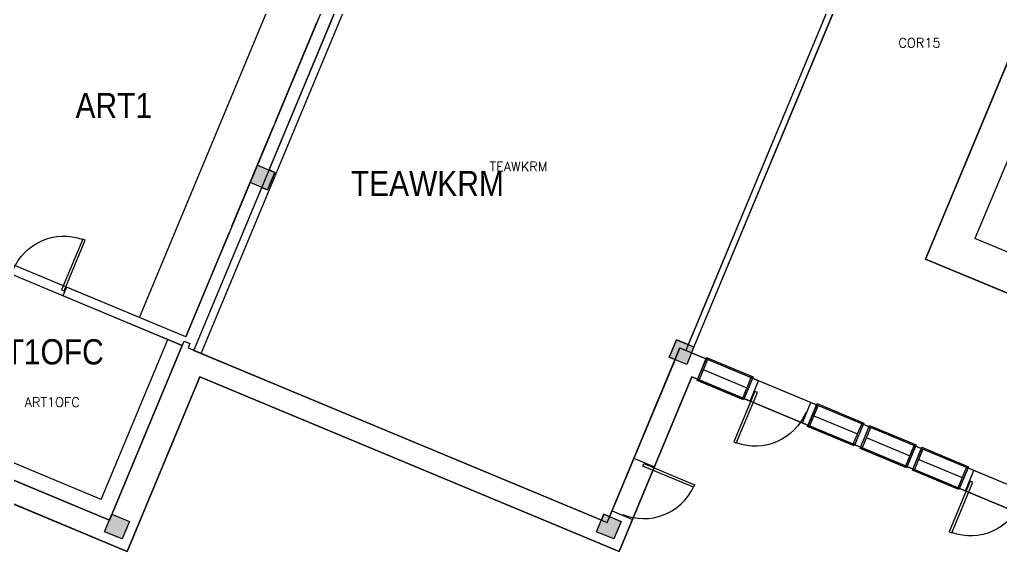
# Model space of a CAD drawing. Header units: inches. Extents: x -2145 to 3863, y -18090 to 4650.
# Drawn here: x -290 to 333, y -15047 to -14710 of the extents above; entities that cross this region are included whole.
import ezdxf
from ezdxf.enums import TextEntityAlignment as Align

# ---------------------------------------------------------------- set-up
doc = ezdxf.new("R2010")
doc.units = ezdxf.units.IN
doc.header["$LTSCALE"] = 48
doc.header["$MEASUREMENT"] = 0
for name, color, linetype in [('A-COLS', 1, 'CONTINUOUS'), ('A-COLS-GRID', 41, 'CONTINUOUS'), ('A-DOOR', 30, 'CONTINUOUS'), ('A-FURN', 41, 'CONTINUOUS'), ('A-ROOF', 1, 'CONTINUOUS'), ('A-WALLS', 1, 'CONTINUOUS'), ('A-WIN', 30, 'CONTINUOUS'), ('CAFM_BLDG_OTLN', 41, 'CONTINUOUS'), ('CAFM_Gross', 200, 'CONTINUOUS'), ('CAFM_ID', 8, 'CONTINUOUS'), ('CAFM_MeasuredGross', 50, 'CONTINUOUS'), ('CAFM_SPACE', 5, 'CONTINUOUS'), ('CAFM_Space_Label', 7, 'CONTINUOUS')]:
    doc.layers.add(name, color=color, linetype=linetype)
doc.styles.add('AISD-Dim', font='txt.shx', dxfattribs={"width": 0.85})
doc.styles.add('CAFM-TXT', font='txt.shx', dxfattribs={"height": 6})

msp = doc.modelspace()

# ---------------------------------------------------------------- linework, layer by layer
at = {"layer": 'A-COLS'}
for p, q in [((-143.98, -14812.97), (-139.36, -14801.89)), ((-139.36, -14801.89), (-128.29, -14806.51)), ((-128.29, -14806.51), (-132.9, -14817.58)), ((-132.9, -14817.58), (-143.98, -14812.97)), ((121.87, -14923.74), (126.48, -14912.66)), ((126.48, -14912.66), (137.56, -14917.28)), ((137.56, -14917.28), (132.94, -14928.35)), ((132.94, -14928.35), (121.87, -14923.74)), ((-236.29, -15034.51), (-231.67, -15023.43)), ((-231.67, -15023.43), (-220.59, -15028.05)), ((75.71, -15034.51), (80.33, -15023.43)), ((80.33, -15023.43), (91.41, -15028.05)), ((-220.59, -15028.05), (-225.21, -15039.12)), ((91.41, -15028.05), (86.79, -15039.12)), ((-225.21, -15039.12), (-236.29, -15034.51)), ((86.79, -15039.12), (75.71, -15034.51))]:
    msp.add_line(p, q, dxfattribs=at)
at = {"layer": 'A-COLS-GRID'}
for points in [[(-139.36, -14801.89), (-128.29, -14806.51), (-143.98, -14812.97), (-132.9, -14817.58)], [(126.48, -14912.66), (137.56, -14917.28), (121.87, -14923.74), (132.94, -14928.35)], [(-231.67, -15023.43), (-220.59, -15028.05), (-236.29, -15034.51), (-225.21, -15039.12)], [(80.33, -15023.43), (91.41, -15028.05), (75.71, -15034.51), (86.79, -15039.12)]]:
    msp.add_solid(points, dxfattribs=at)
at = {"layer": 'A-DOOR'}
for p, q in [((-250.23, -14848.95), (-263.59, -14881.02)), ((-262.03, -14881.68), (-248.66, -14849.6)), ((-248.66, -14849.6), (-250.23, -14848.95)), ((-263.59, -14881.02), (-262.03, -14881.68)), ((176.22, -14945.49), (162.86, -14977.56)), ((164.42, -14978.22), (177.79, -14946.14)), ((177.79, -14946.14), (176.22, -14945.49)), ((162.86, -14977.56), (164.42, -14978.22)), ((105.17, -14992.87), (105.82, -14991.3)), ((137.24, -15006.23), (105.17, -14992.87)), ((105.82, -14991.3), (137.89, -15004.67)), ((312.84, -15002.42), (299.47, -15034.49)), ((314.4, -15003.07), (312.84, -15002.42)), ((137.89, -15004.67), (137.24, -15006.23)), ((301.04, -15035.14), (314.4, -15003.07)), ((299.47, -15034.49), (301.04, -15035.14))]:
    msp.add_line(p, q, dxfattribs=at)
at = {"layer": 'A-DOOR', "extrusion": (0, 0, -1)}
for centre, start_param, end_param in [((-262.09, -14881.84), 5.892581, 7.414804), ((176.29, -14945.33), 2.750988, 4.273211), ((312.9, -15002.25), 2.750988, 4.273211)]:
    msp.add_ellipse(centre, major_axis=(-24.69, 24.69), ratio=1, start_param=start_param, end_param=end_param, dxfattribs=at)
at = {"layer": 'A-DOOR'}
msp.add_ellipse((105.66, -14991.24), major_axis=(-24.69, 24.69), ratio=1, start_param=1.961401, end_param=3.483624, dxfattribs=at)
at = {"layer": 'A-FURN'}
for p, q in [((-175.06, -14921.35), (-28.52, -14569.66)), ((396.75, -14591.94), (284.44, -14861.48)), ((-214.29, -14898.51), (-90.59, -14601.65)), ((409.68, -14623.33), (315.83, -14848.56)), ((386.91, -14878.17), (315.83, -14848.56)), ((377.68, -14900.33), (284.44, -14861.48)), ((-238.59, -15014.05), (-196.29, -14912.51)), ((-238.59, -15014.05), (-338.29, -14972.51))]:
    msp.add_line(p, q, dxfattribs=at)
at = {"layer": 'A-ROOF'}
msp.add_lwpolyline([(895.71, -14611.06), (863.33, -14688.63), (881.64, -14733.09), (837.21, -14751.38), (807.18, -14823.4), (825.48, -14867.86), (781.02, -14886.17), (750.95, -14958.35), (769.25, -15002.81), (724.84, -15021.01), (714.02, -15046.97), (402.01, -15046.97), (136.17, -14936.2), (90.02, -15046.97), (-175.83, -14936.2), (-221.98, -15046.97), (-615.02, -14883.2)], dxfattribs=at)
at = {"layer": 'A-WALLS'}
for p, q in [((-179.67, -14919.43), (-33.13, -14567.74)), ((136.02, -14920.97), (245.25, -14658.82)), ((232.71, -14678.51), (132.33, -14919.43)), ((-127.82, -14774.2), (-101.67, -14711.43)), ((-155.52, -14840.66), (-129.36, -14777.89)), ((-184.75, -14910.81), (-157.06, -14844.35)), ((-221.98, -15046.97), (-615.02, -14883.2)), ((-260.44, -14879.28), (-262.75, -14884.81)), ((-184.75, -14910.81), (-260.44, -14879.28)), ((-187.06, -14916.35), (-262.75, -14884.81)), ((-233.21, -15027.12), (-187.06, -14916.35)), ((-179.67, -14919.43), (82.48, -15028.66)), ((128.64, -14917.89), (99.41, -14988.05)), ((128.64, -14917.89), (132.33, -14919.43)), ((136.02, -14920.97), (145.25, -14924.82)), ((145.25, -14924.82), (139.87, -14937.74)), ((-221.98, -15046.97), (-175.83, -14936.2)), ((-175.83, -14936.2), (90.02, -15046.97)), ((136.17, -14936.2), (112.33, -14993.43)), ((136.17, -14936.2), (139.87, -14937.74)), ((174.79, -14937.12), (169.41, -14950.05)), ((173.1, -14951.58), (178.48, -14938.66)), ((174.79, -14937.12), (178.48, -14938.66)), ((169.41, -14950.05), (173.1, -14951.58)), ((206.33, -14965.43), (211.71, -14952.51)), ((211.71, -14952.51), (215.41, -14954.05)), ((215.41, -14954.05), (210.02, -14966.97)), ((206.33, -14965.43), (210.02, -14966.97)), ((244.94, -14966.35), (239.56, -14979.28)), ((243.25, -14980.82), (248.64, -14967.89)), ((244.94, -14966.35), (248.64, -14967.89)), ((-233.21, -15027.12), (-351.36, -14977.89)), ((239.56, -14979.28), (243.25, -14980.82)), ((272.79, -14993.12), (278.17, -14980.2)), ((281.87, -14981.74), (276.48, -14994.66)), ((278.17, -14980.2), (281.87, -14981.74)), ((112.33, -14993.43), (99.41, -14988.05)), ((272.79, -14993.12), (276.48, -14994.66)), ((311.41, -14994.05), (306.02, -15006.97)), ((309.71, -15008.51), (315.1, -14995.59)), ((311.41, -14994.05), (315.1, -14995.59)), ((306.02, -15006.97), (309.71, -15008.51)), ((82.48, -15028.66), (85.56, -15021.28)), ((85.56, -15021.28), (98.48, -15026.66)), ((90.02, -15046.97), (98.48, -15026.66))]:
    msp.add_line(p, q, dxfattribs=at)
at = {"layer": 'A-WIN'}
for p, q in [((139.53, -14938.55), (145.59, -14924.01)), ((146.17, -14925.2), (140.79, -14938.12)), ((145.25, -14924.82), (146.17, -14925.2)), ((145.59, -14924.01), (175.13, -14936.32)), ((143.48, -14931.66), (171.17, -14943.2)), ((169.07, -14950.85), (139.53, -14938.55)), ((139.87, -14937.74), (140.79, -14938.12)), ((168.48, -14949.66), (173.87, -14936.74)), ((175.13, -14936.32), (169.07, -14950.85)), ((174.79, -14937.12), (173.87, -14936.74)), ((169.41, -14950.05), (168.48, -14949.66)), ((209.68, -14967.78), (215.74, -14953.24)), ((216.33, -14954.43), (210.94, -14967.35)), ((215.41, -14954.05), (216.33, -14954.43)), ((215.74, -14953.24), (245.28, -14965.55)), ((213.64, -14960.89), (241.33, -14972.43)), ((245.28, -14965.55), (239.22, -14980.08)), ((239.22, -14980.08), (209.68, -14967.78)), ((210.02, -14966.97), (210.94, -14967.35)), ((238.64, -14978.89), (244.02, -14965.97)), ((242.92, -14981.62), (248.97, -14967.08)), ((244.94, -14966.35), (244.02, -14965.97)), ((249.56, -14968.28), (244.17, -14981.2)), ((248.64, -14967.89), (249.56, -14968.28)), ((248.97, -14967.08), (278.51, -14979.39)), ((246.87, -14974.74), (274.56, -14986.28)), ((239.56, -14979.28), (238.64, -14978.89)), ((272.45, -14993.93), (242.92, -14981.62)), ((243.25, -14980.82), (244.17, -14981.2)), ((271.87, -14992.74), (277.25, -14979.82)), ((278.51, -14979.39), (272.45, -14993.93)), ((276.15, -14995.47), (282.2, -14980.93)), ((278.17, -14980.2), (277.25, -14979.82)), ((282.79, -14982.12), (277.41, -14995.05)), ((281.87, -14981.74), (282.79, -14982.12)), ((282.2, -14980.93), (311.74, -14993.24)), ((280.1, -14988.58), (307.79, -15000.12)), ((272.79, -14993.12), (271.87, -14992.74)), ((305.68, -15007.78), (276.15, -14995.47)), ((276.48, -14994.66), (277.41, -14995.05)), ((305.1, -15006.59), (310.48, -14993.66)), ((311.74, -14993.24), (305.68, -15007.78)), ((311.41, -14994.05), (310.48, -14993.66)), ((306.02, -15006.97), (305.1, -15006.59))]:
    msp.add_line(p, q, dxfattribs=at)
at = {"layer": 'CAFM_BLDG_OTLN'}
msp.add_lwpolyline([(-615.02, -14883.2), (-221.98, -15046.97), (-175.83, -14936.2), (90.02, -15046.97), (136.17, -14936.2), (402.01, -15046.97), (714.02, -15046.97), (724.87, -15021.09), (769.25, -15002.81), (750.95, -14958.35), (781.02, -14886.17), (825.48, -14867.86), (807.18, -14823.4), (837.18, -14751.4), (881.64, -14733.09), (863.33, -14688.63), (895.71, -14611.06)], dxfattribs=at)
msp.add_lwpolyline([(-615.02, -14883.2), (-221.98, -15046.97), (-175.83, -14936.2), (90.02, -15046.97), (136.17, -14936.2), (402.01, -15046.97), (714.02, -15046.97), (724.87, -15021.09), (769.25, -15002.81), (750.95, -14958.35), (781.02, -14886.17), (825.48, -14867.86), (807.18, -14823.4), (837.18, -14751.4), (881.64, -14733.09), (863.33, -14688.63), (895.71, -14611.06)], dxfattribs=at)
msp.add_lwpolyline([(-615.02, -14883.2), (-221.98, -15046.97), (-175.83, -14936.2), (90.02, -15046.97), (136.17, -14936.2), (402.01, -15046.97), (714.02, -15046.97), (724.87, -15021.09), (769.25, -15002.81), (750.95, -14958.35), (781.02, -14886.17), (825.48, -14867.86), (807.18, -14823.4), (837.18, -14751.4), (881.64, -14733.09), (863.33, -14688.63), (895.71, -14611.06)], dxfattribs=at)
at = {"layer": 'CAFM_Gross'}
msp.add_lwpolyline([(-615.02, -14883.2), (-221.98, -15046.97), (-175.83, -14936.2), (90.02, -15046.97), (136.17, -14936.2), (402.01, -15046.97), (714.02, -15046.97), (724.87, -15021.09), (769.25, -15002.81), (750.95, -14958.35), (781.02, -14886.17), (825.48, -14867.86), (807.18, -14823.4), (837.18, -14751.4), (881.64, -14733.09), (863.33, -14688.63), (895.71, -14611.06)], dxfattribs=at)
at = {"layer": 'CAFM_MeasuredGross'}
msp.add_lwpolyline([(-604.29, -14872.51), (-233.21, -15027.12), (-185.9, -14913.58), (-182.21, -14915.12), (-183.36, -14917.89), (82.48, -15028.66), (128.64, -14917.89), (404.81, -15032.97), (704.69, -15032.97), (714.58, -15009.24), (750.64, -14994.39), (735.79, -14958.32), (770.8, -14874.29), (806.87, -14859.44), (792.02, -14823.37), (824.18, -14746.2), (818.64, -14743.89), (863.36, -14725.48), (848.18, -14688.6), (885.42, -14599.21), (921.49, -14584.36)], dxfattribs=at)
at = {"layer": 'CAFM_SPACE'}
for points in [[(136.02, -14920.97), (411.41, -14260.05), (479.71, -14288.51), (385.87, -14513.74), (648.02, -14622.97), (707.25, -14480.82), (764.48, -14504.66), (679.1, -14709.59), (396.75, -14591.94), (284.44, -14861.48), (377.68, -14900.33), (379.21, -14896.63), (415.21, -14911.63), (370.6, -15018.71), (136.02, -14920.97)], [(-653.3, -14793.58), (-555.22, -14558.18), (-437.38, -14607.28), (-371.77, -14449.82), (-48.75, -14584.41), (-184.75, -14910.81), (-457.98, -14796.97), (-506.44, -14913.28), (-604.29, -14872.51), (-631.75, -14805.81), (-630.59, -14803.04), (-653.3, -14793.58)], [(-33.13, -14567.74), (225.33, -14675.43), (214.18, -14702.2), (221.56, -14705.28), (133.87, -14915.74), (126.48, -14912.66), (121.87, -14923.74), (125.56, -14925.28), (84.02, -15024.97), (80.33, -15023.43), (78.79, -15027.12), (-179.67, -14919.43), (-136.59, -14816.05), (-132.9, -14817.58), (-128.29, -14806.51), (-131.98, -14804.97), (-44.29, -14594.51), (-40.59, -14596.05), (-35.98, -14584.97), (-39.67, -14583.43), (-33.13, -14567.74)], [(396.75, -14591.94), (679.1, -14709.59), (544.36, -15032.97), (404.81, -15032.97), (401.87, -15031.74), (403.41, -15028.05), (392.33, -15023.43), (390.79, -15027.12), (374.29, -15020.25), (428.14, -14891.02), (424.44, -14889.48), (416.75, -14907.94), (380.75, -14892.94), (377.68, -14900.33), (284.44, -14861.48), (396.75, -14591.94)], [(-305.21, -14867.12), (-187.06, -14916.35), (-233.21, -15027.12), (-351.36, -14977.89)]]:
    msp.add_lwpolyline(points, close=True, dxfattribs=at)

# ---------------------------------------------------------------- texts
at = {"layer": 'CAFM_ID', "style": 'CAFM-TXT'}
for s, p in [('COR15', (280.6, -14727.24)), ('TEAWKRM', (26.27, -14805.82)), ('ART1OFC', (-269.56, -14955.35))]:
    msp.add_text(s, height=6, dxfattribs=at).set_placement(p, align=Align.CENTER)
at = {"layer": 'CAFM_Space_Label', "color": 7, "char_height": 0.1, "attachment_point": 5, "style": 'AISD-Dim'}
for s, insert in [('{\\fSansSerif;\\H16;ART1}', (-230.49, -14764.07)), ('{\\fSansSerif;\\H16;TEAWKRM}', (-31.57, -14813.58)), ('{\\fSansSerif;\\H16;ART1OFC}', (-281.21, -14920.46))]:
    msp.add_mtext(s, dxfattribs=dict(at, insert=insert))

doc.saveas('drawing.dxf')
